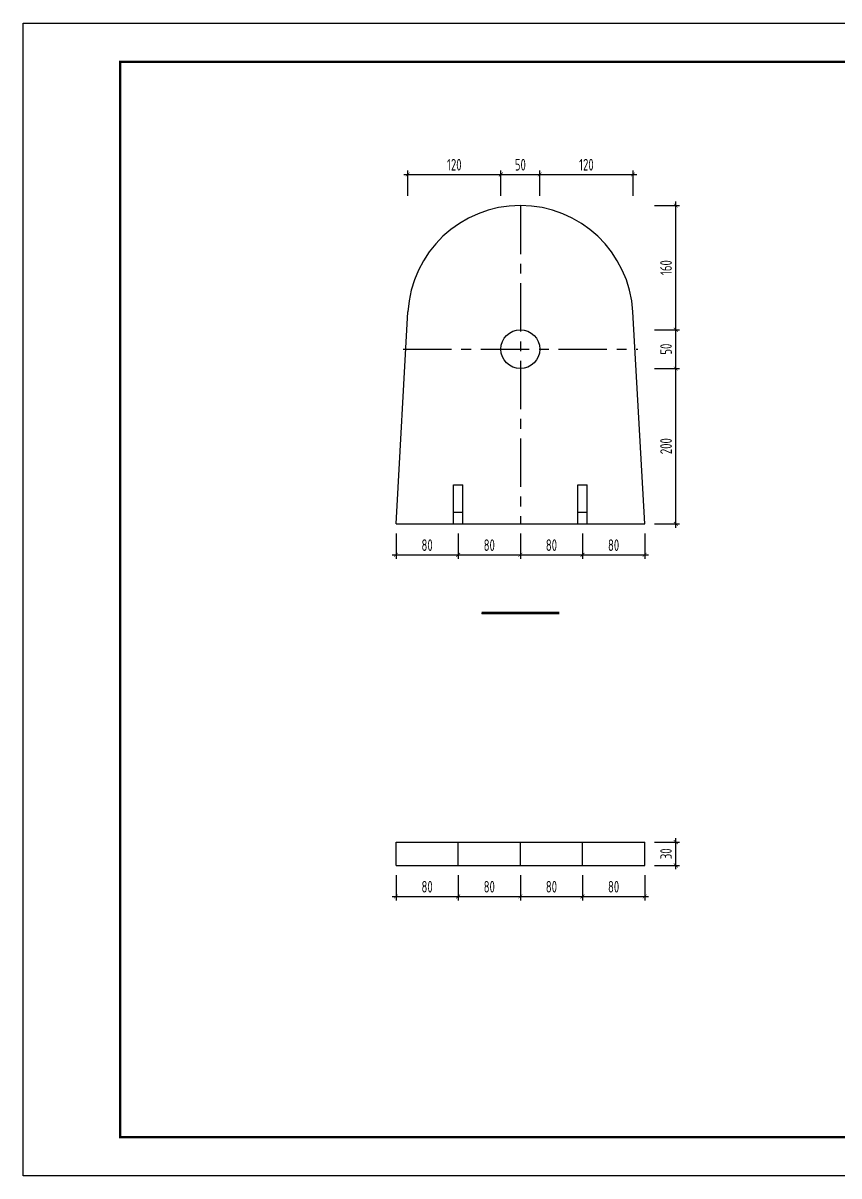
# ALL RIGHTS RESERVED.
# Model space of a CAD drawing. Extents: x -58600 to 137115, y -100 to 34507.
# Drawn here: x -58600 to -37600, y 0 to 29700 of the extents above; entities that cross this region are included whole.
import ezdxf
from ezdxf.enums import TextEntityAlignment as Align

# ---------------------------------------------------------------- set-up
doc = ezdxf.new("R2010")
doc.units = 0
doc.header["$LTSCALE"] = 1000
doc.linetypes.add('CENTER', pattern=[2, 1.25, -0.25, 0.25, -0.25])
doc.layers.get('0').update_dxf_attribs({"linetype": 'CONTINUOUS'})
doc.layers.get('Defpoints').update_dxf_attribs({"linetype": 'CONTINUOUS'})
doc.layers.add('1粗实线', color=1, linetype='CONTINUOUS', lineweight=30)
doc.layers.add('HFZT', color=5, linetype='CONTINUOUS', lineweight=15)
doc.styles.add('TSSD_Dimension', font='tssdeng.shx', dxfattribs={"width": 0.7, "bigfont": 'hztxt.shx'})
doc.styles.add('TSSD_NORM', font='tssdeng.shx', dxfattribs={"width": 0.7, "bigfont": 'hztxt.shx'})
doc.dimstyles.new('TSSD_100_100', dxfattribs={"dimtxt": 300, "dimasz": 100, "dimexe": 100, "dimexo": 250, "dimgap": 100, "dimtad": 1, "dimdec": 0, "dimzin": 0, "dimdsep": 46, "dimtxsty": 'TSSD_Dimension', "dimblk": 'ARCHTICK', "dimblk1": 'ARCHTICK', "dimblk2": 'ARCHTICK', "dimcen": 0, "dimdle": 100, "dimclrt": 7, "dimadec": 0, "dimazin": 0, "dimtfac": 1, "dimtdec": 0, "dimtix": 1, "dimtmove": 2, "dimatfit": 3, "dimfxl": 1, "dimtolj": 1, "dimtzin": 0, "dimarcsym": 0})

# ---------------------------------------------------------------- blocks, each defined once
blk = doc.blocks.new('DETK')
at = {"color": 7, "linetype": 'Continuous'}
blk.add_lwpolyline([(0, 0), (0, 29700), (42000, 29700), (42000, 0), (0, 0)], dxfattribs=at)
at = {"layer": '1粗实线', "color": 7, "linetype": 'Continuous', "const_width": 60}
blk.add_lwpolyline([(2500, 1000), (2500, 28700), (41000, 28700), (41000, 1000), (2500, 1000)], dxfattribs=at)
at = {"layer": 'HFZT', "color": 2, "style": 'TSSD_NORM', "width": 0.7}
for tag, height, p in [('比例尺', 250, (40275, 3100)), ('图号', 250, (37501, 1700)), ('日期', 250, (40275, 1700)), ('图名', 400, (31926, 1425))]:
    blk.add_attdef(tag, text='', height=height, dxfattribs=at).set_placement(p, align=Align.MIDDLE)
blk = doc.blocks.new('_ArchTick')
at = {"color": 0, "linetype": 'ByBlock', "const_width": 0.15}
blk.add_lwpolyline([(-0.5, -0.5), (0.5, 0.5)], dxfattribs=at)
blk = doc.blocks.new('*D335')
at = {"color": 0, "lineweight": -2, "transparency": 16777216}
for p, q in [((-49000, 16550), (-49000, 15900)), ((-47400, 16550), (-47400, 15900)), ((-49100, 16000), (-47300, 16000))]:
    blk.add_line(p, q, dxfattribs=at)
at = {"layer": 'Defpoints', "color": 0, "transparency": 16777216}
for p in [(-49000, 16800), (-47400, 16800), (-47400, 16000)]:
    blk.add_point(p, dxfattribs=at)
at = {"color": 0, "lineweight": -2, "transparency": 16777216, "xscale": 100, "yscale": 100, "zscale": 100, "rotation": 180}
blk.add_blockref('_ArchTick', (-49000, 16000), dxfattribs=at)
at = {"color": 0, "lineweight": -2, "transparency": 16777216, "xscale": 100, "yscale": 100, "zscale": 100}
blk.add_blockref('_ArchTick', (-47400, 16000), dxfattribs=at)
at = {"color": 7, "transparency": 16777216, "insert": (-48200, 16250), "char_height": 300, "attachment_point": 5, "style": 'TSSD_Dimension'}
blk.add_mtext('\\A1;80', dxfattribs=at)
blk = doc.blocks.new('*D336')
at = {"color": 0, "lineweight": -2, "transparency": 16777216}
for p, q in [((-47400, 16550), (-47400, 15900)), ((-45800, 16550), (-45800, 15900)), ((-47500, 16000), (-45700, 16000))]:
    blk.add_line(p, q, dxfattribs=at)
at = {"layer": 'Defpoints', "color": 0, "transparency": 16777216}
for p in [(-47400, 16800), (-45800, 16800), (-45800, 16000)]:
    blk.add_point(p, dxfattribs=at)
at = {"color": 0, "lineweight": -2, "transparency": 16777216, "xscale": 100, "yscale": 100, "zscale": 100, "rotation": 180}
blk.add_blockref('_ArchTick', (-47400, 16000), dxfattribs=at)
at = {"color": 0, "lineweight": -2, "transparency": 16777216, "xscale": 100, "yscale": 100, "zscale": 100}
blk.add_blockref('_ArchTick', (-45800, 16000), dxfattribs=at)
at = {"color": 7, "transparency": 16777216, "insert": (-46600, 16250), "char_height": 300, "attachment_point": 5, "style": 'TSSD_Dimension'}
blk.add_mtext('\\A1;80', dxfattribs=at)
blk = doc.blocks.new('*D337')
at = {"color": 0, "lineweight": -2, "transparency": 16777216}
for p, q in [((-45800, 16550), (-45800, 15900)), ((-44200, 16550), (-44200, 15900)), ((-45900, 16000), (-44100, 16000))]:
    blk.add_line(p, q, dxfattribs=at)
at = {"layer": 'Defpoints', "color": 0, "transparency": 16777216}
for p in [(-45800, 16800), (-44200, 16800), (-44200, 16000)]:
    blk.add_point(p, dxfattribs=at)
at = {"color": 0, "lineweight": -2, "transparency": 16777216, "xscale": 100, "yscale": 100, "zscale": 100, "rotation": 180}
blk.add_blockref('_ArchTick', (-45800, 16000), dxfattribs=at)
at = {"color": 0, "lineweight": -2, "transparency": 16777216, "xscale": 100, "yscale": 100, "zscale": 100}
blk.add_blockref('_ArchTick', (-44200, 16000), dxfattribs=at)
at = {"color": 7, "transparency": 16777216, "insert": (-45000, 16250), "char_height": 300, "attachment_point": 5, "style": 'TSSD_Dimension'}
blk.add_mtext('\\A1;80', dxfattribs=at)
blk = doc.blocks.new('*D338')
at = {"color": 0, "lineweight": -2, "transparency": 16777216}
for p, q in [((-44200, 16550), (-44200, 15900)), ((-42600, 16550), (-42600, 15900)), ((-44300, 16000), (-42500, 16000))]:
    blk.add_line(p, q, dxfattribs=at)
at = {"layer": 'Defpoints', "color": 0, "transparency": 16777216}
for p in [(-44200, 16800), (-42600, 16800), (-42600, 16000)]:
    blk.add_point(p, dxfattribs=at)
at = {"color": 0, "lineweight": -2, "transparency": 16777216, "xscale": 100, "yscale": 100, "zscale": 100, "rotation": 180}
blk.add_blockref('_ArchTick', (-44200, 16000), dxfattribs=at)
at = {"color": 0, "lineweight": -2, "transparency": 16777216, "xscale": 100, "yscale": 100, "zscale": 100}
blk.add_blockref('_ArchTick', (-42600, 16000), dxfattribs=at)
at = {"color": 7, "transparency": 16777216, "insert": (-43400, 16250), "char_height": 300, "attachment_point": 5, "style": 'TSSD_Dimension'}
blk.add_mtext('\\A1;80', dxfattribs=at)
blk = doc.blocks.new('*D339')
at = {"color": 0, "lineweight": -2, "transparency": 16777216}
for p, q in [((-42350, 20800), (-41700, 20800)), ((-41800, 16700), (-41800, 20900)), ((-42350, 16800), (-41700, 16800))]:
    blk.add_line(p, q, dxfattribs=at)
at = {"layer": 'Defpoints', "color": 0, "transparency": 16777216}
for p in [(-42600, 20800), (-41800, 20800), (-42600, 16800)]:
    blk.add_point(p, dxfattribs=at)
at = {"color": 0, "lineweight": -2, "transparency": 16777216, "xscale": 100, "yscale": 100, "zscale": 100}
for p, rotation in [((-41800, 20800), 90), ((-41800, 16800), 270)]:
    blk.add_blockref('_ArchTick', p, dxfattribs=dict(at, rotation=rotation))
at = {"color": 7, "transparency": 16777216, "insert": (-42050, 18800), "char_height": 300, "attachment_point": 5, "rotation": 90, "style": 'TSSD_Dimension'}
blk.add_mtext('\\A1;200', dxfattribs=at)
blk = doc.blocks.new('*D340')
at = {"color": 0, "lineweight": -2, "transparency": 16777216}
for p, q in [((-42350, 21800), (-41700, 21800)), ((-41800, 20700), (-41800, 21900)), ((-42350, 20800), (-41700, 20800))]:
    blk.add_line(p, q, dxfattribs=at)
at = {"layer": 'Defpoints', "color": 0, "transparency": 16777216}
for p in [(-42600, 21800), (-41800, 21800), (-42600, 20800)]:
    blk.add_point(p, dxfattribs=at)
at = {"color": 0, "lineweight": -2, "transparency": 16777216, "xscale": 100, "yscale": 100, "zscale": 100}
for p, rotation in [((-41800, 21800), 90), ((-41800, 20800), 270)]:
    blk.add_blockref('_ArchTick', p, dxfattribs=dict(at, rotation=rotation))
at = {"color": 7, "transparency": 16777216, "insert": (-42050, 21300), "char_height": 300, "attachment_point": 5, "rotation": 90, "style": 'TSSD_Dimension'}
blk.add_mtext('\\A1;50', dxfattribs=at)
blk = doc.blocks.new('*D341')
at = {"color": 0, "lineweight": -2, "transparency": 16777216}
for p, q in [((-42350, 25000), (-41700, 25000)), ((-41800, 21700), (-41800, 25100)), ((-42350, 21800), (-41700, 21800))]:
    blk.add_line(p, q, dxfattribs=at)
at = {"layer": 'Defpoints', "color": 0, "transparency": 16777216}
for p in [(-42600, 25000), (-41800, 25000), (-42600, 21800)]:
    blk.add_point(p, dxfattribs=at)
at = {"color": 0, "lineweight": -2, "transparency": 16777216, "xscale": 100, "yscale": 100, "zscale": 100}
for p, rotation in [((-41800, 25000), 90), ((-41800, 21800), 270)]:
    blk.add_blockref('_ArchTick', p, dxfattribs=dict(at, rotation=rotation))
at = {"color": 7, "transparency": 16777216, "insert": (-42050, 23400), "char_height": 300, "attachment_point": 5, "rotation": 90, "style": 'TSSD_Dimension'}
blk.add_mtext('\\A1;160', dxfattribs=at)
blk = doc.blocks.new('*D342')
at = {"color": 0, "lineweight": -2, "transparency": 16777216}
for p, q in [((-48700, 25250), (-48700, 25900)), ((-46300, 25250), (-46300, 25900)), ((-48800, 25800), (-46200, 25800))]:
    blk.add_line(p, q, dxfattribs=at)
at = {"layer": 'Defpoints', "color": 0, "transparency": 16777216}
for p in [(-46300, 25800), (-48700, 25000), (-46300, 25000)]:
    blk.add_point(p, dxfattribs=at)
at = {"color": 0, "lineweight": -2, "transparency": 16777216, "xscale": 100, "yscale": 100, "zscale": 100, "rotation": 180}
blk.add_blockref('_ArchTick', (-48700, 25800), dxfattribs=at)
at = {"color": 0, "lineweight": -2, "transparency": 16777216, "xscale": 100, "yscale": 100, "zscale": 100}
blk.add_blockref('_ArchTick', (-46300, 25800), dxfattribs=at)
at = {"color": 7, "transparency": 16777216, "insert": (-47500, 26050), "char_height": 300, "attachment_point": 5, "style": 'TSSD_Dimension'}
blk.add_mtext('\\A1;120', dxfattribs=at)
blk = doc.blocks.new('*D343')
at = {"color": 0, "lineweight": -2, "transparency": 16777216}
for p, q in [((-46300, 25250), (-46300, 25900)), ((-45300, 25250), (-45300, 25900)), ((-46400, 25800), (-45200, 25800))]:
    blk.add_line(p, q, dxfattribs=at)
at = {"layer": 'Defpoints', "color": 0, "transparency": 16777216}
for p in [(-45300, 25800), (-46300, 25000), (-45300, 25000)]:
    blk.add_point(p, dxfattribs=at)
at = {"color": 0, "lineweight": -2, "transparency": 16777216, "xscale": 100, "yscale": 100, "zscale": 100, "rotation": 180}
blk.add_blockref('_ArchTick', (-46300, 25800), dxfattribs=at)
at = {"color": 0, "lineweight": -2, "transparency": 16777216, "xscale": 100, "yscale": 100, "zscale": 100}
blk.add_blockref('_ArchTick', (-45300, 25800), dxfattribs=at)
at = {"color": 7, "transparency": 16777216, "insert": (-45800, 26050), "char_height": 300, "attachment_point": 5, "style": 'TSSD_Dimension'}
blk.add_mtext('\\A1;50', dxfattribs=at)
blk = doc.blocks.new('*D344')
at = {"color": 0, "lineweight": -2, "transparency": 16777216}
for p, q in [((-45300, 25250), (-45300, 25900)), ((-42900, 25250), (-42900, 25900)), ((-45400, 25800), (-42800, 25800))]:
    blk.add_line(p, q, dxfattribs=at)
at = {"layer": 'Defpoints', "color": 0, "transparency": 16777216}
for p in [(-42900, 25800), (-45300, 25000), (-42900, 25000)]:
    blk.add_point(p, dxfattribs=at)
at = {"color": 0, "lineweight": -2, "transparency": 16777216, "xscale": 100, "yscale": 100, "zscale": 100, "rotation": 180}
blk.add_blockref('_ArchTick', (-45300, 25800), dxfattribs=at)
at = {"color": 0, "lineweight": -2, "transparency": 16777216, "xscale": 100, "yscale": 100, "zscale": 100}
blk.add_blockref('_ArchTick', (-42900, 25800), dxfattribs=at)
at = {"color": 7, "transparency": 16777216, "insert": (-44100, 26050), "char_height": 300, "attachment_point": 5, "style": 'TSSD_Dimension'}
blk.add_mtext('\\A1;120', dxfattribs=at)
blk = doc.blocks.new('*D349')
at = {"color": 0, "lineweight": -2, "transparency": 16777216}
for p, q in [((-49000, 7750), (-49000, 7100)), ((-47400, 7750), (-47400, 7100)), ((-49100, 7200), (-47300, 7200))]:
    blk.add_line(p, q, dxfattribs=at)
at = {"layer": 'Defpoints', "color": 0, "transparency": 16777216}
for p in [(-49000, 8000), (-47400, 8000), (-47400, 7200)]:
    blk.add_point(p, dxfattribs=at)
at = {"color": 0, "lineweight": -2, "transparency": 16777216, "xscale": 100, "yscale": 100, "zscale": 100, "rotation": 180}
blk.add_blockref('_ArchTick', (-49000, 7200), dxfattribs=at)
at = {"color": 0, "lineweight": -2, "transparency": 16777216, "xscale": 100, "yscale": 100, "zscale": 100}
blk.add_blockref('_ArchTick', (-47400, 7200), dxfattribs=at)
at = {"color": 7, "transparency": 16777216, "insert": (-48200, 7450), "char_height": 300, "attachment_point": 5, "style": 'TSSD_Dimension'}
blk.add_mtext('\\A1;80', dxfattribs=at)
blk = doc.blocks.new('*D350')
at = {"color": 0, "lineweight": -2, "transparency": 16777216}
for p, q in [((-47400, 7750), (-47400, 7100)), ((-45800, 7750), (-45800, 7100)), ((-47500, 7200), (-45700, 7200))]:
    blk.add_line(p, q, dxfattribs=at)
at = {"layer": 'Defpoints', "color": 0, "transparency": 16777216}
for p in [(-47400, 8000), (-45800, 8000), (-45800, 7200)]:
    blk.add_point(p, dxfattribs=at)
at = {"color": 0, "lineweight": -2, "transparency": 16777216, "xscale": 100, "yscale": 100, "zscale": 100, "rotation": 180}
blk.add_blockref('_ArchTick', (-47400, 7200), dxfattribs=at)
at = {"color": 0, "lineweight": -2, "transparency": 16777216, "xscale": 100, "yscale": 100, "zscale": 100}
blk.add_blockref('_ArchTick', (-45800, 7200), dxfattribs=at)
at = {"color": 7, "transparency": 16777216, "insert": (-46600, 7450), "char_height": 300, "attachment_point": 5, "style": 'TSSD_Dimension'}
blk.add_mtext('\\A1;80', dxfattribs=at)
blk = doc.blocks.new('*D351')
at = {"color": 0, "lineweight": -2, "transparency": 16777216}
for p, q in [((-45800, 7750), (-45800, 7100)), ((-44200, 7750), (-44200, 7100)), ((-45900, 7200), (-44100, 7200))]:
    blk.add_line(p, q, dxfattribs=at)
at = {"layer": 'Defpoints', "color": 0, "transparency": 16777216}
for p in [(-45800, 8000), (-44200, 8000), (-44200, 7200)]:
    blk.add_point(p, dxfattribs=at)
at = {"color": 0, "lineweight": -2, "transparency": 16777216, "xscale": 100, "yscale": 100, "zscale": 100, "rotation": 180}
blk.add_blockref('_ArchTick', (-45800, 7200), dxfattribs=at)
at = {"color": 0, "lineweight": -2, "transparency": 16777216, "xscale": 100, "yscale": 100, "zscale": 100}
blk.add_blockref('_ArchTick', (-44200, 7200), dxfattribs=at)
at = {"color": 7, "transparency": 16777216, "insert": (-45000, 7450), "char_height": 300, "attachment_point": 5, "style": 'TSSD_Dimension'}
blk.add_mtext('\\A1;80', dxfattribs=at)
blk = doc.blocks.new('*D352')
at = {"color": 0, "lineweight": -2, "transparency": 16777216}
for p, q in [((-44200, 7750), (-44200, 7100)), ((-42600, 7750), (-42600, 7100)), ((-44300, 7200), (-42500, 7200))]:
    blk.add_line(p, q, dxfattribs=at)
at = {"layer": 'Defpoints', "color": 0, "transparency": 16777216}
for p in [(-44200, 8000), (-42600, 8000), (-42600, 7200)]:
    blk.add_point(p, dxfattribs=at)
at = {"color": 0, "lineweight": -2, "transparency": 16777216, "xscale": 100, "yscale": 100, "zscale": 100, "rotation": 180}
blk.add_blockref('_ArchTick', (-44200, 7200), dxfattribs=at)
at = {"color": 0, "lineweight": -2, "transparency": 16777216, "xscale": 100, "yscale": 100, "zscale": 100}
blk.add_blockref('_ArchTick', (-42600, 7200), dxfattribs=at)
at = {"color": 7, "transparency": 16777216, "insert": (-43400, 7450), "char_height": 300, "attachment_point": 5, "style": 'TSSD_Dimension'}
blk.add_mtext('\\A1;80', dxfattribs=at)
blk = doc.blocks.new('*D353')
at = {"color": 0, "lineweight": -2, "transparency": 16777216}
for p, q in [((-41800, 7900), (-41800, 8700)), ((-42350, 8600), (-41700, 8600)), ((-42350, 8000), (-41700, 8000))]:
    blk.add_line(p, q, dxfattribs=at)
at = {"layer": 'Defpoints', "color": 0, "transparency": 16777216}
for p in [(-42600, 8600), (-41800, 8600), (-42600, 8000)]:
    blk.add_point(p, dxfattribs=at)
at = {"color": 0, "lineweight": -2, "transparency": 16777216, "xscale": 100, "yscale": 100, "zscale": 100}
for p, rotation in [((-41800, 8600), 90), ((-41800, 8000), 270)]:
    blk.add_blockref('_ArchTick', p, dxfattribs=dict(at, rotation=rotation))
at = {"color": 7, "transparency": 16777216, "insert": (-42050, 8300), "char_height": 300, "attachment_point": 5, "rotation": 90, "style": 'TSSD_Dimension'}
blk.add_mtext('\\A1;30', dxfattribs=at)

msp = doc.modelspace()

# ---------------------------------------------------------------- linework, layer by layer
at = {"linetype": 'CENTER'}
for p, q in [((-45799.98442, 25000), (-45799.98442, 16800)), ((-48819.98442, 21300), (-42779.98442, 21300))]:
    msp.add_line(p, q, dxfattribs=at)
for p, q in [((-48999.98442, 16800), (-48695.48756, 22261.43586)), ((-42599.98442, 16800), (-42904.48127, 22261.43586)), ((-47519.98442, 16800), (-47519.98442, 17800)), ((-47519.98442, 17800), (-47279.98442, 17800)), ((-47279.98442, 16800), (-47279.98442, 17800)), ((-44319.98442, 16800), (-44319.98442, 17800)), ((-44319.98442, 17800), (-44079.98442, 17800)), ((-44079.98442, 16800), (-44079.98442, 17800)), ((-47519.98442, 17100), (-47279.98442, 17100)), ((-44319.98442, 17100), (-44079.98442, 17100)), ((-48999.98442, 16800), (-42599.98442, 16800)), ((-48999.98442, 8600), (-42599.98442, 8600)), ((-48999.98442, 8000), (-48999.98442, 8600)), ((-47399.98442, 8000), (-47399.98442, 8600)), ((-45799.98442, 8000), (-45799.98442, 8600)), ((-44199.98442, 8000), (-44199.98442, 8600)), ((-42599.98442, 8000), (-42599.98442, 8600)), ((-48999.98442, 8000), (-42599.98442, 8000))]:
    msp.add_line(p, q)
msp.add_lwpolyline([(-46799.98442, 14500, 70, 70, 0), (-44799.98442, 14500, 0, 0, 0)], format="xyseb")
msp.add_lwpolyline([(-46799.98442, 14500, 70, 70, 0), (-44799.98442, 14500, 0, 0, 0)], format="xyseb")
msp.add_lwpolyline([(-46799.98442, 14500), (-44799.98442, 14500)])
msp.add_circle((-45799.98442, 21300), 500)
msp.add_arc((-45799.98442, 22100), 2900, 3.191164621, 176.808835379)

# ---------------------------------------------------------------- block references
msp.add_blockref('DETK', (-58599.98442, 0))

# ---------------------------------------------------------------- dimensions: what is measured, and where the dimension line sits
for p1, p2, distance, text, picture, middle in [((-48699.98442, 25000), (-46299.98442, 25000), 800, '120', '*D342', (-47499.98442, 26050)), ((-46299.98442, 25000), (-45299.98442, 25000), 800, '50', '*D343', (-45799.98442, 26050)), ((-45299.98442, 25000), (-42899.98442, 25000), 800, '120', '*D344', (-44099.98442, 26050)), ((-42599.98442, 21800), (-42599.98442, 25000), -800, '160', '*D341', (-42049.98442, 23400)), ((-42599.98442, 20800), (-42599.98442, 21800), -800, '50', '*D340', (-42049.98442, 21300)), ((-42599.98442, 16800), (-42599.98442, 20800), -800, '200', '*D339', (-42049.98442, 18800)), ((-48999.98442, 16800), (-47399.98442, 16800), -800, '80', '*D335', (-48199.98442, 16250)), ((-47399.98442, 16800), (-45799.98442, 16800), -800, '80', '*D336', (-46599.98442, 16250)), ((-45799.98442, 16800), (-44199.98442, 16800), -800, '80', '*D337', (-44999.98442, 16250)), ((-44199.98442, 16800), (-42599.98442, 16800), -800, '80', '*D338', (-43399.98442, 16250)), ((-42599.98442, 8000), (-42599.98442, 8600), -800, '30', '*D353', (-42049.98442, 8300)), ((-48999.98442, 8000), (-47399.98442, 8000), -800, '80', '*D349', (-48199.98442, 7450)), ((-47399.98442, 8000), (-45799.98442, 8000), -800, '80', '*D350', (-46599.98442, 7450)), ((-45799.98442, 8000), (-44199.98442, 8000), -800, '80', '*D351', (-44999.98442, 7450)), ((-44199.98442, 8000), (-42599.98442, 8000), -800, '80', '*D352', (-43399.98442, 7450))]:
    dim = msp.add_aligned_dim(p1=p1, p2=p2, distance=distance, text=text, dimstyle='TSSD_100_100')
    dim.commit()
    dim.dimension.update_dxf_attribs({"geometry": picture, "text_midpoint": middle})

doc.saveas('drawing.dxf')
